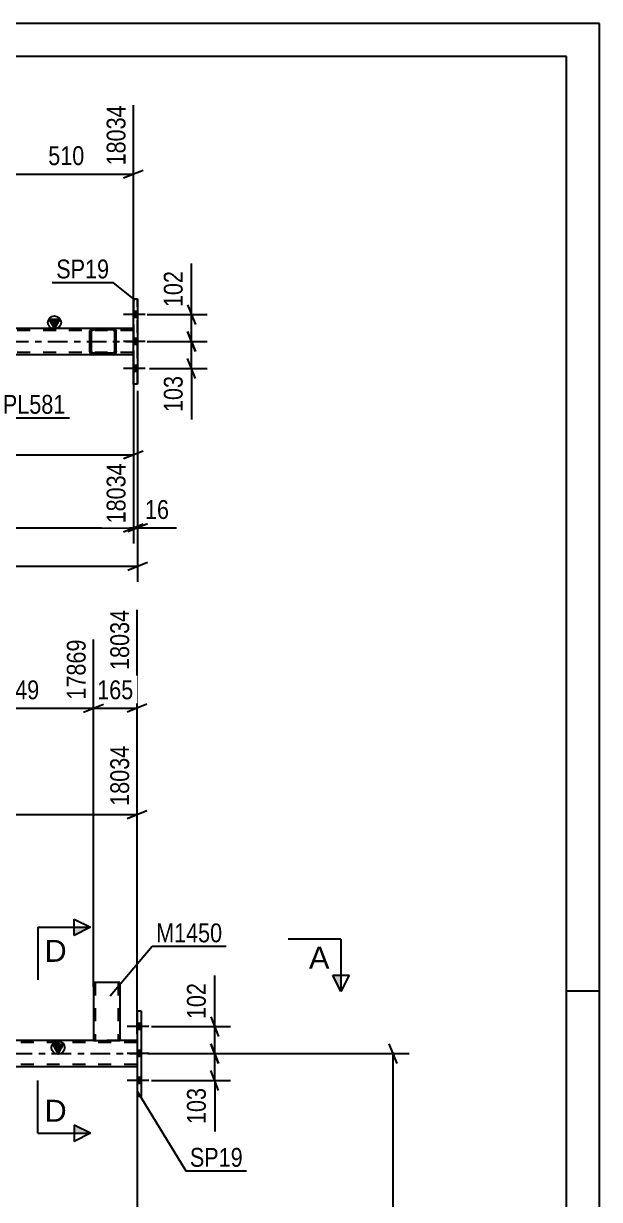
# Model space of a CAD drawing. Header units: millimetres. Extents: x 0 to 841, y 0 to 594.
# Drawn here: x 753.5 to 841, y 415.4 to 594 of the extents above; entities that cross this region are included whole.
import ezdxf

# ---------------------------------------------------------------- set-up
doc = ezdxf.new("R2010")
doc.units = ezdxf.units.MM
doc.linetypes.add('DXK_LINE_DOT2', pattern=[3.9198, 1.9599, -1.9599])
doc.linetypes.add('DXK_LINE_DOT3', pattern=[5.9187, 2.979, -0.9799, 0.9799, -0.9799])
doc.styles.add('Arial', font='ARIAL.TTF', dxfattribs={"height": 0.2})
doc.styles.add('Arial Narrow', font='ARIALN.TTF', dxfattribs={"height": 0.2})

# ---------------------------------------------------------------- blocks, each defined once
blk = doc.blocks.new('Unknown-318887466-1133')
at = {"color": 5, "linetype": 'Continuous'}
for p, q in [((841, 594), (0, 594)), ((841, 0), (841, 594)), ((836, 589), (5, 589)), ((836, 5), (836, 589)), ((841, 447), (836, 447))]:
    blk.add_line(p, q, dxfattribs=at)
blk = doc.blocks.new('Bolt-318887466-5681 - 5449')
at = {"linetype": 'Continuous'}
for points in [[(770.82, 549.35), (770.82, 550.23), (770.18, 550.23), (770.18, 549.35)], [(770.82, 549.35), (770.82, 550.23), (770.18, 550.23), (770.18, 549.35)], [(770.82, 549.35), (770.82, 550.23), (770.18, 550.23), (770.18, 549.35)], [(770.82, 545.25), (770.82, 546.13), (770.18, 546.13), (770.18, 545.25)], [(770.82, 545.25), (770.82, 546.13), (770.18, 546.13), (770.18, 545.25)], [(770.82, 541.15), (770.82, 542.03), (770.18, 542.03), (770.18, 541.15)], [(770.82, 541.15), (770.82, 542.03), (770.18, 542.03), (770.18, 541.15)], [(770.82, 541.15), (770.82, 542.03), (770.18, 542.03), (770.18, 541.15)]]:
    blk.add_hatch(color=1, dxfattribs=at).paths.add_polyline_path(points)
at = {"color": 1, "linetype": 'Continuous'}
for p, q in [((770.82, 550.23), (770.18, 550.23)), ((770.82, 550.23), (770.18, 550.23)), ((770.82, 550.23), (770.18, 550.23)), ((771.98, 549.79), (768.66, 549.79)), ((771.98, 549.79), (768.66, 549.79)), ((771.98, 549.79), (768.66, 549.79)), ((770.82, 549.35), (770.18, 549.35)), ((770.82, 549.35), (770.18, 549.35)), ((770.82, 549.35), (770.18, 549.35)), ((771.98, 545.69), (768.66, 545.69)), ((771.98, 545.69), (768.66, 545.69)), ((770.82, 546.13), (770.18, 546.13)), ((770.82, 546.13), (770.18, 546.13)), ((770.82, 545.25), (770.18, 545.25)), ((770.82, 545.25), (770.18, 545.25)), ((771.98, 541.59), (768.66, 541.59)), ((771.98, 541.59), (768.66, 541.59)), ((771.98, 541.59), (768.66, 541.59)), ((770.82, 542.03), (770.18, 542.03)), ((770.82, 542.03), (770.18, 542.03)), ((770.82, 542.03), (770.18, 542.03)), ((770.82, 541.15), (770.18, 541.15)), ((770.82, 541.15), (770.18, 541.15)), ((770.82, 541.15), (770.18, 541.15))]:
    blk.add_line(p, q, dxfattribs=at)
blk = doc.blocks.new('Part-318887466-5566 - 5449')
at = {"color": 2, "linetype": 'Continuous'}
for p, q in [((763.6, 547.39), (763.57, 547.21)), ((763.57, 544.17), (763.57, 547.21)), ((763.81, 547.21), (763.83, 547.3)), ((763.81, 544.17), (763.81, 547.21)), ((763.83, 547.3), (763.88, 547.38)), ((764.05, 547.69), (763.86, 547.65)), ((763.88, 547.38), (763.96, 547.43)), ((763.96, 547.43), (764.05, 547.45)), ((767.09, 547.69), (764.05, 547.69)), ((767.09, 547.45), (764.05, 547.45)), ((767.27, 547.65), (767.09, 547.69)), ((767.09, 547.45), (767.18, 547.43)), ((767.18, 547.43), (767.26, 547.38)), ((767.26, 547.38), (767.31, 547.3)), ((767.31, 547.3), (767.33, 547.21)), ((767.33, 547.21), (767.33, 544.17)), ((767.57, 547.21), (767.53, 547.39)), ((767.57, 544.17), (767.57, 547.21)), ((763.57, 544.17), (763.6, 543.98)), ((763.83, 544.07), (763.81, 544.17)), ((763.88, 544), (763.83, 544.07)), ((763.86, 543.72), (764.05, 543.69)), ((763.96, 543.95), (763.88, 544)), ((764.05, 543.93), (763.96, 543.95)), ((767.09, 543.93), (764.05, 543.93)), ((767.09, 543.69), (764.05, 543.69)), ((767.18, 543.95), (767.09, 543.93)), ((767.09, 543.69), (767.27, 543.72)), ((767.26, 544), (767.18, 543.95)), ((767.31, 544.07), (767.26, 544)), ((767.33, 544.17), (767.31, 544.07)), ((767.53, 543.98), (767.57, 544.17))]:
    blk.add_line(p, q, dxfattribs=at)
at = {"color": 7, "linetype": 'DXK_LINE_DOT2'}
for p, q in [((763.57, 547.21), (763.6, 547.39)), ((763.86, 547.65), (764.05, 547.69)), ((767.09, 547.69), (767.27, 547.65)), ((767.53, 547.39), (767.57, 547.21)), ((763.6, 543.98), (763.57, 544.17)), ((764.05, 543.69), (763.86, 543.72)), ((767.27, 543.72), (767.09, 543.69)), ((767.57, 544.17), (767.53, 543.98))]:
    blk.add_line(p, q, dxfattribs=at)
at = {"color": 2, "linetype": 'Continuous'}
for centre, start, end in [((764.05, 547.21), 112.5, 157.5), ((767.09, 547.21), 22.5, 67.5), ((764.05, 544.17), 202.5, 247.5), ((767.09, 544.17), 292.5, 337.5)]:
    blk.add_arc(centre, 0.48, start, end, dxfattribs=at)
at = {"color": 7, "linetype": 'DXK_LINE_DOT2'}
for centre, start, end in [((764.05, 547.21), 112.5, 157.5), ((767.09, 547.21), 22.5, 67.5), ((764.05, 544.17), 202.5, 247.5), ((767.09, 544.17), 292.5, 337.5)]:
    blk.add_arc(centre, 0.48, start, end, dxfattribs=at)
blk = doc.blocks.new('Part-318887466-5621 - 5449')
at = {"color": 2, "linetype": 'Continuous'}
for p, q in [((770.18, 552.19), (770.18, 552.19)), ((770.18, 552.19), (770.82, 552.19)), ((770.18, 539.19), (770.18, 552.19)), ((770.82, 552.19), (770.82, 539.19)), ((770.18, 539.19), (770.18, 539.19)), ((770.82, 539.19), (770.18, 539.19))]:
    blk.add_line(p, q, dxfattribs=at)
at = {"color": 7, "linetype": 'DXK_LINE_DOT2'}
for p, q in [((770.18, 552.19), (770.18, 539.19)), ((770.82, 539.19), (770.82, 552.19))]:
    blk.add_line(p, q, dxfattribs=at)
blk = doc.blocks.new('Part-318887466-5688 - 5449')
at = {"linetype": 'Continuous'}
blk.add_hatch(color=2, dxfattribs=at).paths.add_polyline_path([(758.18, 547.69), (757.38, 549.09), (758.98, 549.09)])
at = {"color": 2, "linetype": 'Continuous'}
for p, q in [((758.18, 547.69), (757.38, 549.09)), ((757.38, 549.09), (758.98, 549.09)), ((758.98, 549.09), (758.18, 547.69)), ((770.18, 547.69), (749.79, 547.69)), ((764.02, 543.69), (749.79, 543.69)), ((770.18, 543.69), (767.11, 543.69))]:
    blk.add_line(p, q, dxfattribs=at)
at = {"color": 7, "linetype": 'DXK_LINE_DOT2'}
for p, q in [((770.18, 547.37), (106.14, 547.37)), ((770.18, 547.69), (124.42, 547.69)), ((770.18, 543.69), (770.18, 547.69)), ((770.18, 547.69), (770.18, 547.69)), ((770.18, 547.69), (770.18, 543.69)), ((770.18, 547.37), (770.18, 547.37)), ((770.18, 544.01), (106.14, 544.01)), ((767.11, 543.69), (106.14, 543.69)), ((767.11, 543.69), (764.02, 543.69)), ((770.18, 544.01), (770.18, 544.01)), ((770.18, 543.69), (770.18, 543.69))]:
    blk.add_line(p, q, dxfattribs=at)
at = {"color": 7, "linetype": 'DXK_LINE_DOT3'}
blk.add_line((106.14, 545.69), (770.18, 545.69), dxfattribs=at)
at = {"color": 2, "linetype": 'Continuous'}
blk.add_circle((758.18, 548.59), 1, dxfattribs=at)
blk = doc.blocks.new('Part-318887466-3713 - 3642')
at = {"color": 2, "linetype": 'Continuous'}
for p, q in [((764.12, 448.33), (764.12, 439.53)), ((768.12, 448.33), (764.12, 448.33)), ((768.12, 448.33), (768.12, 439.53)), ((764.12, 439.53), (768.12, 439.53))]:
    blk.add_line(p, q, dxfattribs=at)
at = {"color": 7, "linetype": 'DXK_LINE_DOT2'}
for p, q in [((764.36, 448.33), (764.36, 439.53)), ((767.81, 448.33), (767.82, 448.33)), ((767.82, 448.33), (767.86, 448.33)), ((767.86, 448.33), (767.88, 448.33)), ((767.88, 448.33), (767.88, 439.53)), ((767.86, 439.53), (767.82, 439.53)), ((767.86, 439.53), (767.82, 439.53)), ((767.88, 439.53), (767.86, 439.53)), ((767.86, 439.53), (767.88, 439.53))]:
    blk.add_line(p, q, dxfattribs=at)
blk = doc.blocks.new('Part-318887466-3866 - 3642')
at = {"color": 7, "linetype": 'DXK_LINE_DOT2'}
for p, q in [((716.49, 435.53), (712.24, 435.53)), ((713.76, 431.33), (712.24, 435.53)), ((756.53, 314.31), (712.41, 435.53)), ((760.44, 314.31), (716.32, 435.53)), ((716.64, 435.13), (716.49, 435.53)), ((760.61, 314.31), (756.36, 314.31))]:
    blk.add_line(p, q, dxfattribs=at)
at = {"color": 2, "linetype": 'Continuous'}
for p, q in [((760.61, 314.31), (716.64, 435.13)), ((756.36, 314.31), (713.76, 431.33))]:
    blk.add_line(p, q, dxfattribs=at)
blk = doc.blocks.new('Bolt-318887466-3906 - 3642')
at = {"linetype": 'Continuous'}
for points in [[(770.73, 442.07), (770.73, 441.19), (771.37, 441.19), (771.37, 442.07)], [(770.73, 442.07), (770.73, 441.19), (771.37, 441.19), (771.37, 442.07)], [(770.73, 442.07), (770.73, 441.19), (771.37, 441.19), (771.37, 442.07)], [(770.73, 437.97), (770.73, 437.09), (771.37, 437.09), (771.37, 437.97)], [(770.73, 437.97), (770.73, 437.09), (771.37, 437.09), (771.37, 437.97)], [(770.73, 433.87), (770.73, 432.99), (771.37, 432.99), (771.37, 433.87)], [(770.73, 433.87), (770.73, 432.99), (771.37, 432.99), (771.37, 433.87)], [(770.73, 433.87), (770.73, 432.99), (771.37, 432.99), (771.37, 433.87)]]:
    blk.add_hatch(color=1, dxfattribs=at).paths.add_polyline_path(points)
at = {"color": 1, "linetype": 'Continuous'}
for p, q in [((772.53, 441.63), (769.21, 441.63)), ((772.53, 441.63), (769.21, 441.63)), ((772.53, 441.63), (769.21, 441.63)), ((771.37, 442.07), (770.73, 442.07)), ((771.37, 442.07), (770.73, 442.07)), ((771.37, 442.07), (770.73, 442.07)), ((771.37, 441.19), (770.73, 441.19)), ((771.37, 441.19), (770.73, 441.19)), ((771.37, 441.19), (770.73, 441.19)), ((771.37, 437.97), (770.73, 437.97)), ((771.37, 437.97), (770.73, 437.97)), ((772.53, 437.53), (769.21, 437.53)), ((772.53, 437.53), (769.21, 437.53)), ((771.37, 437.09), (770.73, 437.09)), ((771.37, 437.09), (770.73, 437.09)), ((772.53, 433.43), (769.21, 433.43)), ((772.53, 433.43), (769.21, 433.43)), ((772.53, 433.43), (769.21, 433.43)), ((771.37, 433.87), (770.73, 433.87)), ((771.37, 433.87), (770.73, 433.87)), ((771.37, 433.87), (770.73, 433.87)), ((771.37, 432.99), (770.73, 432.99)), ((771.37, 432.99), (770.73, 432.99)), ((771.37, 432.99), (770.73, 432.99))]:
    blk.add_line(p, q, dxfattribs=at)
blk = doc.blocks.new('Part-318887466-4018 - 3642')
at = {"color": 2, "linetype": 'Continuous'}
for p, q in [((770.73, 444.03), (770.73, 444.03)), ((770.73, 444.03), (770.73, 431.03)), ((770.73, 444.03), (771.37, 444.03)), ((771.37, 444.03), (771.37, 444.03)), ((771.37, 444.03), (771.37, 431.03)), ((771.37, 431.03), (770.73, 431.03)), ((771.37, 431.03), (771.37, 431.03))]:
    blk.add_line(p, q, dxfattribs=at)
at = {"color": 7, "linetype": 'DXK_LINE_DOT2'}
for p, q in [((770.73, 444.03), (770.73, 431.03)), ((771.37, 444.03), (771.37, 431.03))]:
    blk.add_line(p, q, dxfattribs=at)
blk = doc.blocks.new('Part-318887466-4073 - 3642')
at = {"linetype": 'Continuous'}
blk.add_hatch(color=2, dxfattribs=at).paths.add_polyline_path([(758.73, 437.53), (757.93, 438.93), (759.53, 438.93)])
at = {"color": 2, "linetype": 'Continuous'}
for p, q in [((764.12, 439.53), (746.14, 439.53)), ((770.73, 439.53), (768.12, 439.53)), ((758.73, 437.53), (757.93, 438.93)), ((757.93, 438.93), (759.53, 438.93)), ((759.53, 438.93), (758.73, 437.53)), ((770.73, 435.53), (720.78, 435.53))]:
    blk.add_line(p, q, dxfattribs=at)
at = {"color": 7, "linetype": 'DXK_LINE_DOT2'}
for p, q in [((768.12, 439.53), (764.12, 439.53)), ((770.73, 439.53), (770.73, 435.53)), ((770.73, 439.21), (106.7, 439.21)), ((770.73, 435.85), (106.7, 435.85))]:
    blk.add_line(p, q, dxfattribs=at)
at = {"color": 7, "linetype": 'DXK_LINE_DOT3'}
blk.add_line((106.7, 437.53), (770.73, 437.53), dxfattribs=at)
at = {"color": 2, "linetype": 'Continuous'}
blk.add_circle((758.73, 438.43), 1, dxfattribs=at)
blk = doc.blocks.new('StraightDimension-318887466-12616 - 5449')
at = {"color": 7, "linetype": 'Continuous'}
for p, q in [((778.41, 551.29), (779.61, 548.29)), ((772.29, 549.79), (781.41, 549.79)), ((779.01, 545.69), (779.01, 549.79)), ((779.61, 544.19), (778.41, 547.19)), ((772.29, 545.69), (781.41, 545.69))]:
    blk.add_line(p, q, dxfattribs=at)
at = {"color": 0}
blk.add_wipeout([(778.26, 557), (774.06, 557), (774.06, 550.32), (778.26, 550.32)], dxfattribs=at)
at = {"color": 7, "linetype": 'Continuous'}
blk.add_line((779.01, 549.79), (779.01, 557.53), dxfattribs=at)
blk.add_line((779.01, 549.79), (779.01, 557.53), dxfattribs=at)
at = {"color": 3, "style": 'Arial Narrow'}
blk.add_text('102', height=2.863, rotation=90.0002, dxfattribs=at).set_placement((777.66, 550.92))
blk = doc.blocks.new('StraightDimension-318887466-6317 - 5449')
at = {"color": 7, "linetype": 'Continuous'}
for p, q in [((770.18, 538.19), (770.18, 514.99)), ((64.22, 517.39), (770.18, 517.39)), ((768.68, 516.79), (771.68, 517.99))]:
    blk.add_line(p, q, dxfattribs=at)
blk = doc.blocks.new('StraightDimension-318887466-6327 - 5449')
at = {"color": 7, "linetype": 'Continuous'}
for p, q in [((770.18, 538.19), (770.18, 514.99)), ((770.82, 538.19), (770.82, 514.99)), ((768.68, 516.79), (771.68, 517.99)), ((772.32, 517.99), (769.32, 516.79)), ((770.18, 517.39), (770.82, 517.39))]:
    blk.add_line(p, q, dxfattribs=at)
at = {"color": 0}
blk.add_wipeout([(776.2, 518.14), (776.2, 522.34), (771.34, 522.34), (771.34, 518.14)], dxfattribs=at)
at = {"color": 7, "linetype": 'Continuous'}
blk.add_line((770.82, 517.39), (776.72, 517.39), dxfattribs=at)
blk.add_line((770.82, 517.39), (776.72, 517.39), dxfattribs=at)
at = {"color": 3, "style": 'Arial Narrow'}
blk.add_text('16', height=2.863, dxfattribs=at).set_placement((771.94, 518.74))
blk = doc.blocks.new('StraightDimension-318887466-6338 - 5449')
at = {"color": 7, "linetype": 'Continuous'}
for p, q in [((770.82, 538.19), (770.82, 509.17)), ((63.58, 511.57), (770.82, 511.57)), ((769.32, 510.97), (772.32, 512.17))]:
    blk.add_line(p, q, dxfattribs=at)
blk = doc.blocks.new('StraightDimension-318887466-6370 - 5449')
at = {"color": 7, "linetype": 'Continuous'}
for p, q in [((720.23, 542.29), (720.23, 518.06)), ((770.18, 542.69), (770.18, 518.06)), ((721.73, 529.1), (718.73, 527.9)), ((768.68, 527.9), (771.68, 529.1)), ((720.23, 528.5), (770.18, 528.5))]:
    blk.add_line(p, q, dxfattribs=at)
at = {"color": 0}
blk.add_wipeout([(749.46, 529.25), (749.46, 533.45), (740.95, 533.45), (740.95, 529.25)], dxfattribs=at)
at = {"color": 0, "linetype": 'Continuous'}
blk.add_wipeout([(769.58, 527.8), (765.38, 527.8), (765.38, 517.46), (769.58, 517.46)], dxfattribs=at)
at = {"color": 3, "style": 'Arial Narrow'}
blk.add_text('1249', height=2.863, dxfattribs=at).set_placement((741.55, 529.85))
at = {"color": 3, "linetype": 'Continuous', "style": 'Arial Narrow'}
blk.add_text('18034', height=2.863, rotation=90.0002, dxfattribs=at).set_placement((768.98, 518.06))
blk = doc.blocks.new('StraightDimension-318887466-12617 - 5449')
at = {"color": 7, "linetype": 'Continuous'}
for p, q in [((778.41, 547.19), (779.61, 544.19)), ((772.29, 545.69), (781.41, 545.69)), ((779.01, 541.59), (779.01, 545.69)), ((779.61, 540.09), (778.41, 543.09)), ((772.63, 541.59), (781.41, 541.59))]:
    blk.add_line(p, q, dxfattribs=at)
at = {"color": 0}
blk.add_wipeout([(778.26, 541.07), (774.06, 541.07), (774.06, 534.38), (778.26, 534.38)], dxfattribs=at)
at = {"color": 7, "linetype": 'Continuous'}
blk.add_line((779.01, 541.59), (779.01, 533.86), dxfattribs=at)
blk.add_line((779.01, 541.59), (779.01, 533.86), dxfattribs=at)
at = {"color": 3, "style": 'Arial Narrow'}
blk.add_text('103', height=2.863, rotation=90.0002, dxfattribs=at).set_placement((777.66, 534.98))
blk = doc.blocks.new('StraightDimension-318887466-12650 - 5449')
at = {"color": 7, "linetype": 'Continuous'}
for p, q in [((749.79, 548.69), (749.79, 586.08)), ((770.18, 548.69), (770.18, 581.58)), ((751.29, 571.74), (748.29, 570.54)), ((768.68, 570.54), (771.68, 571.74)), ((749.79, 571.14), (770.18, 571.14))]:
    blk.add_line(p, q, dxfattribs=at)
at = {"color": 0, "linetype": 'Continuous'}
blk.add_wipeout([(769.58, 582.18), (765.38, 582.18), (765.38, 571.84), (769.58, 571.84)], dxfattribs=at)
at = {"color": 0}
blk.add_wipeout([(763.33, 571.89), (763.33, 576.09), (756.64, 576.09), (756.64, 571.89)], dxfattribs=at)
at = {"color": 3, "linetype": 'Continuous', "style": 'Arial Narrow'}
blk.add_text('18034', height=2.863, rotation=90.0002, dxfattribs=at).set_placement((768.98, 572.44))
at = {"color": 3, "style": 'Arial Narrow'}
blk.add_text('510', height=2.863, dxfattribs=at).set_placement((757.24, 572.49))
blk = doc.blocks.new('StraightDimension-318887466-4166 - 3642')
at = {"color": 7, "linetype": 'Continuous'}
for p, q in [((810.26, 436.03), (809.06, 439.03)), ((772.37, 437.53), (812.06, 437.53)), ((809.66, 311.67), (809.66, 437.53)), ((809.06, 313.17), (810.26, 310.17)), ((793.99, 311.67), (812.06, 311.67))]:
    blk.add_line(p, q, dxfattribs=at)
at = {"color": 0}
blk.add_wipeout([(808.91, 378.86), (804.71, 378.86), (804.71, 370.35), (808.91, 370.35)], dxfattribs=at)
at = {"color": 3, "style": 'Arial Narrow'}
blk.add_text('3147', height=2.863, rotation=90.0002, dxfattribs=at).set_placement((808.31, 370.95))
blk = doc.blocks.new('StraightDimension-318887466-4494 - 3642')
at = {"color": 7, "linetype": 'Continuous'}
for p, q in [((770.73, 434.53), (770.73, 367.62)), ((792.35, 315.31), (792.35, 372.87)), ((772.23, 370.62), (769.23, 369.42)), ((770.73, 370.02), (792.35, 370.02)), ((790.85, 369.42), (793.85, 370.62))]:
    blk.add_line(p, q, dxfattribs=at)
at = {"color": 0}
blk.add_wipeout([(785.79, 370.77), (785.79, 374.97), (777.28, 374.97), (777.28, 370.77)], dxfattribs=at)
at = {"color": 3, "style": 'Arial Narrow'}
blk.add_text('1431', height=2.863, dxfattribs=at).set_placement((777.88, 371.37))
blk = doc.blocks.new('StraightDimension-318887466-4774 - 3642')
at = {"color": 7, "linetype": 'Continuous'}
for p, q in [((716.49, 436.53), (716.49, 488.8)), ((770.73, 440.53), (770.73, 484.3)), ((717.99, 474.46), (714.99, 473.26)), ((716.49, 473.86), (770.73, 473.86)), ((769.23, 473.26), (772.23, 474.46))]:
    blk.add_line(p, q, dxfattribs=at)
at = {"color": 0, "linetype": 'Continuous'}
blk.add_wipeout([(770.13, 484.9), (765.93, 484.9), (765.93, 474.56), (770.13, 474.56)], dxfattribs=at)
at = {"color": 0}
blk.add_wipeout([(747.87, 474.61), (747.87, 478.81), (739.35, 478.81), (739.35, 474.61)], dxfattribs=at)
at = {"color": 3, "linetype": 'Continuous', "style": 'Arial Narrow'}
blk.add_text('18034', height=2.863, rotation=90.0002, dxfattribs=at).set_placement((769.53, 475.16))
at = {"color": 3, "style": 'Arial Narrow'}
blk.add_text('1356', height=2.863, dxfattribs=at).set_placement((739.95, 475.21))
blk = doc.blocks.new('StraightDimension-318887466-10984 - 3642')
at = {"color": 7, "linetype": 'Continuous'}
for p, q in [((770.73, 440.53), (770.73, 504.94)), ((764.12, 447.65), (764.12, 500.44)), ((762.62, 489.4), (765.62, 490.6)), ((764.12, 490), (770.73, 490)), ((772.23, 490.6), (769.23, 489.4))]:
    blk.add_line(p, q, dxfattribs=at)
at = {"color": 0}
blk.add_wipeout([(770.77, 490.75), (770.77, 494.95), (764.08, 494.95), (764.08, 490.75)], dxfattribs=at)
at = {"color": 3, "style": 'Arial Narrow'}
blk.add_text('165', height=2.863, dxfattribs=at).set_placement((764.68, 491.35))
at = {"color": 0, "linetype": 'Continuous'}
blk.add_wipeout([(770.13, 505.54), (765.93, 505.54), (765.93, 495.2), (770.13, 495.2)], dxfattribs=at)
at = {"color": 3, "linetype": 'Continuous', "style": 'Arial Narrow'}
blk.add_text('18034', height=2.863, rotation=90.0002, dxfattribs=at).set_placement((769.53, 495.8))
blk = doc.blocks.new('StraightDimension-318887466-10985 - 3642')
at = {"color": 7, "linetype": 'Continuous'}
for p, q in [((742.14, 448.38), (742.14, 500.44)), ((764.12, 447.65), (764.12, 500.44)), ((743.64, 490.6), (740.64, 489.4)), ((742.14, 490), (764.12, 490)), ((762.62, 489.4), (765.62, 490.6))]:
    blk.add_line(p, q, dxfattribs=at)
at = {"color": 0, "linetype": 'Continuous'}
blk.add_wipeout([(763.52, 501.04), (759.32, 501.04), (759.32, 490.7), (763.52, 490.7)], dxfattribs=at)
at = {"color": 0}
blk.add_wipeout([(756.47, 490.75), (756.47, 494.95), (749.79, 494.95), (749.79, 490.75)], dxfattribs=at)
at = {"color": 3, "linetype": 'Continuous', "style": 'Arial Narrow'}
blk.add_text('17869', height=2.863, rotation=90.0002, dxfattribs=at).set_placement((762.92, 491.3))
at = {"color": 3, "style": 'Arial Narrow'}
blk.add_text('549', height=2.863, dxfattribs=at).set_placement((750.39, 491.35))
blk = doc.blocks.new('StraightDimension-318887466-13360 - 3642')
at = {"color": 7, "linetype": 'Continuous'}
for p, q in [((781.93, 443.13), (783.13, 440.13)), ((772.91, 441.63), (784.93, 441.63)), ((782.53, 437.53), (782.53, 441.63)), ((783.13, 436.03), (781.93, 439.03)), ((772.91, 437.53), (784.93, 437.53))]:
    blk.add_line(p, q, dxfattribs=at)
at = {"color": 0}
blk.add_wipeout([(781.78, 448.84), (777.58, 448.84), (777.58, 442.16), (781.78, 442.16)], dxfattribs=at)
at = {"color": 7, "linetype": 'Continuous'}
blk.add_line((782.53, 441.63), (782.53, 449.37), dxfattribs=at)
blk.add_line((782.53, 441.63), (782.53, 449.37), dxfattribs=at)
at = {"color": 3, "style": 'Arial Narrow'}
blk.add_text('102', height=2.863, rotation=90.0002, dxfattribs=at).set_placement((781.18, 442.76))
blk = doc.blocks.new('StraightDimension-318887466-13361 - 3642')
at = {"color": 7, "linetype": 'Continuous'}
for p, q in [((781.93, 439.03), (783.13, 436.03)), ((772.91, 437.53), (784.93, 437.53)), ((782.53, 433.43), (782.53, 437.53)), ((783.13, 431.93), (781.93, 434.93)), ((772.91, 433.43), (784.93, 433.43))]:
    blk.add_line(p, q, dxfattribs=at)
at = {"color": 0}
blk.add_wipeout([(781.78, 432.91), (777.58, 432.91), (777.58, 426.22), (781.78, 426.22)], dxfattribs=at)
at = {"color": 7, "linetype": 'Continuous'}
blk.add_line((782.53, 433.43), (782.53, 425.7), dxfattribs=at)
blk.add_line((782.53, 433.43), (782.53, 425.7), dxfattribs=at)
at = {"color": 3, "style": 'Arial Narrow'}
blk.add_text('103', height=2.863, rotation=90.0002, dxfattribs=at).set_placement((781.18, 426.82))
blk = doc.blocks.new('Mark-318887466-5567 - 5449')
at = {"color": 0}
blk.add_wipeout([(759.86, 534.72), (759.86, 537.72), (750.35, 537.72), (750.35, 534.72)], dxfattribs=at)
blk.add_wipeout([(759.86, 534.72), (759.86, 537.72), (750.35, 537.72), (750.35, 534.72)], dxfattribs=at)
at = {"color": 30, "linetype": 'Continuous'}
for p, q in [((745.27, 540.57), (749.75, 534.12)), ((749.75, 534.12), (760.46, 534.12))]:
    blk.add_line(p, q, dxfattribs=at)
at = {"color": 3, "style": 'Arial Narrow'}
blk.add_text('PL581', height=2.863, dxfattribs=at).set_placement((750.35, 534.72))
blk = doc.blocks.new('Mark-318887466-5617 - 5449')
at = {"color": 0}
blk.add_wipeout([(766.5, 555.28), (766.5, 558.28), (758.46, 558.28), (758.46, 555.28)], dxfattribs=at)
blk.add_wipeout([(766.5, 555.28), (766.5, 558.28), (758.46, 558.28), (758.46, 555.28)], dxfattribs=at)
at = {"color": 30, "linetype": 'Continuous'}
for p in [(757.86, 554.68), (770.46, 551.97)]:
    blk.add_line(p, (767.1, 554.68), dxfattribs=at)
at = {"color": 3, "style": 'Arial Narrow'}
blk.add_text('SP19', height=2.863, dxfattribs=at).set_placement((758.46, 555.28))
blk = doc.blocks.new('Mark-318887466-3709 - 3642')
at = {"color": 0}
blk.add_wipeout([(783.68, 454.43), (783.68, 457.43), (773.63, 457.43), (773.63, 454.43)], dxfattribs=at)
blk.add_wipeout([(783.68, 454.43), (783.68, 457.43), (773.63, 457.43), (773.63, 454.43)], dxfattribs=at)
at = {"color": 30, "linetype": 'Continuous'}
for p, q in [((766.65, 446.3), (773.03, 453.83)), ((773.03, 453.83), (784.28, 453.83))]:
    blk.add_line(p, q, dxfattribs=at)
at = {"color": 3, "style": 'Arial Narrow'}
blk.add_text('M1450', height=2.863, dxfattribs=at).set_placement((773.63, 454.43))
blk = doc.blocks.new('Mark-318887466-4014 - 3642')
at = {"color": 0}
blk.add_wipeout([(786.79, 420.33), (786.79, 423.33), (778.76, 423.33), (778.76, 420.33)], dxfattribs=at)
blk.add_wipeout([(786.79, 420.33), (786.79, 423.33), (778.76, 423.33), (778.76, 420.33)], dxfattribs=at)
at = {"color": 30, "linetype": 'Continuous'}
for p, q in [((770.73, 431.83), (778.16, 419.73)), ((778.16, 419.73), (787.39, 419.73))]:
    blk.add_line(p, q, dxfattribs=at)
at = {"color": 3, "style": 'Arial Narrow'}
blk.add_text('SP19', height=2.863, dxfattribs=at).set_placement((778.76, 420.33))
blk = doc.blocks.new('SectionMark-318887466-5367 - 3642')
at = {"linetype": 'Continuous'}
blk.add_hatch(color=6, dxfattribs=at).paths.add_polyline_path([(800.47, 449.43), (801.72, 449.43), (801.72, 446.93)])
at = {"color": 6, "linetype": 'Continuous'}
for p, q in [((801.72, 454.93), (793.72, 454.93)), ((801.72, 454.93), (801.72, 446.93)), ((800.47, 449.43), (802.97, 449.43)), ((801.72, 446.93), (800.47, 449.43)), ((802.97, 449.43), (801.72, 446.93))]:
    blk.add_line(p, q, dxfattribs=at)
at = {"color": 0, "linetype": 'Continuous'}
blk.add_wipeout([(799.97, 450.43), (799.97, 453.93), (796.86, 453.93), (796.86, 450.43)], dxfattribs=at)
at = {"color": 3, "linetype": 'Continuous', "style": 'Arial'}
blk.add_text('A', height=3.34, dxfattribs=at).set_placement((796.86, 450.43))
blk = doc.blocks.new('SectionMark-318887466-5369 - 3642')
at = {"linetype": 'Continuous'}
for points in [[(761.17, 455.46), (761.17, 456.71), (763.67, 456.71)], [(761.17, 425.42), (761.17, 426.67), (763.67, 425.42)]]:
    blk.add_hatch(color=6, dxfattribs=at).paths.add_polyline_path(points)
at = {"color": 6, "linetype": 'Continuous'}
for p, q in [((761.17, 455.46), (761.17, 457.96)), ((761.17, 457.96), (763.67, 456.71)), ((755.67, 456.71), (755.67, 448.71)), ((755.67, 456.71), (763.67, 456.71)), ((763.67, 456.71), (761.17, 455.46)), ((755.67, 425.42), (755.67, 433.42)), ((755.67, 425.42), (763.67, 425.42)), ((763.67, 425.42), (761.17, 426.67)), ((761.17, 426.67), (761.17, 424.17)), ((763.67, 425.42), (761.17, 424.17))]:
    blk.add_line(p, q, dxfattribs=at)
at = {"color": 0, "linetype": 'Continuous'}
for points in [[(760.05, 451.46), (760.05, 454.96), (756.67, 454.96), (756.67, 451.46)], [(760.05, 427.17), (760.05, 430.67), (756.67, 430.67), (756.67, 427.17)]]:
    blk.add_wipeout(points, dxfattribs=at)
at = {"color": 3, "linetype": 'Continuous', "style": 'Arial'}
for p in [(756.67, 451.46), (756.67, 427.17)]:
    blk.add_text('D', height=3.34, dxfattribs=at).set_placement(p)

msp = doc.modelspace()

# ---------------------------------------------------------------- block references
for name in ['Unknown-318887466-1133', 'Part-318887466-5621 - 5449', 'Bolt-318887466-5681 - 5449', 'Part-318887466-5688 - 5449', 'Part-318887466-5566 - 5449', 'Part-318887466-3713 - 3642', 'Part-318887466-4018 - 3642', 'Bolt-318887466-3906 - 3642', 'Part-318887466-4073 - 3642', 'Part-318887466-3866 - 3642']:
    msp.add_blockref(name, (0, 0))

# ---------------------------------------------------------------- next in the draw order: block references
for name in ['StraightDimension-318887466-12616 - 5449', 'StraightDimension-318887466-6317 - 5449', 'StraightDimension-318887466-4166 - 3642']:
    msp.add_blockref(name, (0, 0))

# ---------------------------------------------------------------- next in the draw order: block references
for name in ['StraightDimension-318887466-12650 - 5449', 'StraightDimension-318887466-6327 - 5449', 'StraightDimension-318887466-4774 - 3642', 'StraightDimension-318887466-4494 - 3642']:
    msp.add_blockref(name, (0, 0))

# ---------------------------------------------------------------- next in the draw order: block references
for name in ['Mark-318887466-5617 - 5449', 'StraightDimension-318887466-6338 - 5449', 'StraightDimension-318887466-10984 - 3642']:
    msp.add_blockref(name, (0, 0))

# ---------------------------------------------------------------- next in the draw order: block references
for name in ['StraightDimension-318887466-6370 - 5449', 'StraightDimension-318887466-10985 - 3642', 'StraightDimension-318887466-13360 - 3642']:
    msp.add_blockref(name, (0, 0))

# ---------------------------------------------------------------- next in the draw order: block references
for name in ['StraightDimension-318887466-12617 - 5449', 'Mark-318887466-5567 - 5449', 'Mark-318887466-3709 - 3642', 'StraightDimension-318887466-13361 - 3642']:
    msp.add_blockref(name, (0, 0))

# ---------------------------------------------------------------- next in the draw order: block references
for name in ['SectionMark-318887466-5367 - 3642', 'Mark-318887466-4014 - 3642']:
    msp.add_blockref(name, (0, 0))

# ---------------------------------------------------------------- next in the draw order: block references
msp.add_blockref('SectionMark-318887466-5369 - 3642', (0, 0))

doc.saveas('drawing.dxf')
